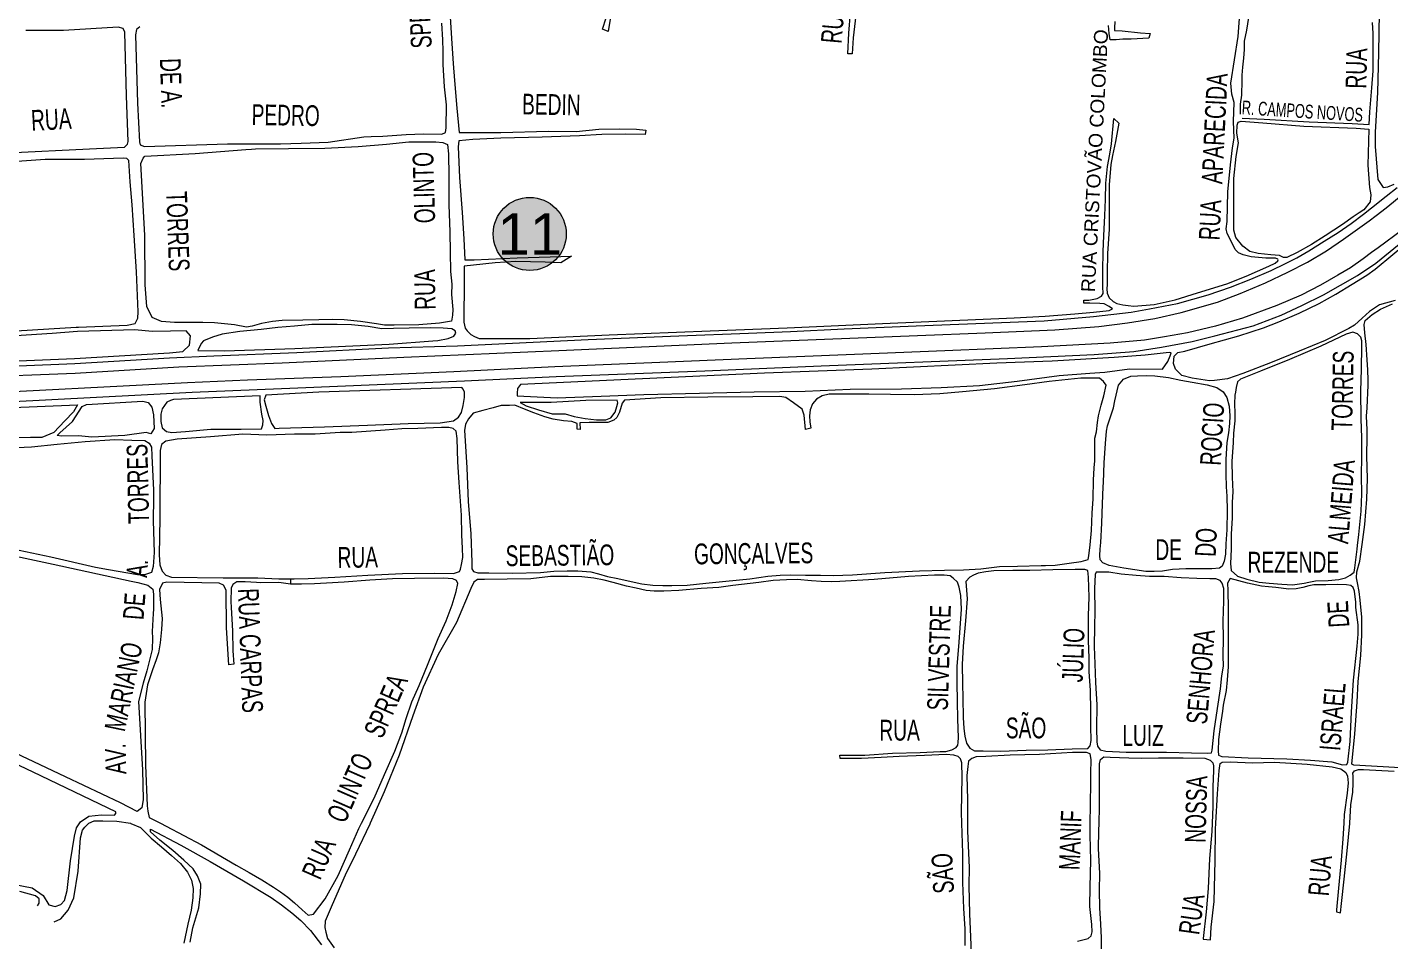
# Model space of a CAD drawing. Header units: millimetres. Extents: x 617885 to 663705, y 7172943 to 7234736.
# Drawn here: x 655086 to 656071, y 7184715 to 7185375 of the extents above; entities that cross this region are included whole.
import ezdxf
from ezdxf.enums import TextEntityAlignment as Align

# ---------------------------------------------------------------- set-up
doc = ezdxf.new("R2010")
doc.units = ezdxf.units.MM
doc.layers.add('Equipamentos Públicos', color=171, linetype='Continuous')
doc.layers.add('TOP_VIAS 10.000', color=7, linetype='Continuous', lineweight=9)
doc.layers.add('VIAS', color=7, linetype='Continuous', lineweight=5)
doc.styles.add('LDUP', font='LDUP.SHX')
doc.styles.get("Standard").update_dxf_attribs({"font": 'arial.ttf'})

msp = doc.modelspace()

# ---------------------------------------------------------------- hatches: boundary and pattern name
at = {"layer": 'Equipamentos Públicos', "true_color": 0xff0040}
h = msp.add_hatch(color=240, dxfattribs=at)
edge = h.paths.add_edge_path()
edge.add_arc((655449.21, 7185225.83), 26.4, 0, 360)

# ---------------------------------------------------------------- linework, layer by layer
at = {"layer": 'Equipamentos Públicos', "color": 7, "lineweight": 5}
msp.add_circle((655449.21, 7185225.83), 26.4, dxfattribs=at)
at = {"layer": 'VIAS', "color": 253, "flags": 128}
for points in [[(655391.27, 7185390.51), (655392.67, 7185367.07), (655393.89, 7185348.99), (655394.71, 7185336.67), (655396.45, 7185316.65), (655398.17, 7185299.21), (655404.57, 7185299.01), (655428.42, 7185299.17), (655462.78, 7185300.18), (655482.67, 7185299.86), (655499.11, 7185301.55), (655513.9, 7185301.79), (655526.45, 7185301.54), (655533.2, 7185300.77), (655532.5, 7185297.65), (655518.46, 7185297.92), (655501.26, 7185297.75), (655485.12, 7185296.6), (655458.3, 7185295.72), (655428.21, 7185295.05), (655408.17, 7185294.12), (655397.97, 7185293.12), (655397.51, 7185288.77), (655398.45, 7185266.65), (655400.29, 7185241.29), (655401.57, 7185222.32), (655402.35, 7185207), (655409.13, 7185207.04), (655440.12, 7185208.68), (655463.91, 7185209.24), (655479.46, 7185209.73), (655471.71, 7185204.88), (655460.46, 7185205.44), (655439.24, 7185205.97), (655424.3, 7185204.83), (655408.58, 7185203.23), (655401.86, 7185202.59), (655401.74, 7185197.79), (655401.86, 7185183.73)], [(655401.86, 7185183.73), (655401.57, 7185171.07), (655401.5, 7185162.02), (655402.61, 7185157.83), (655403.88, 7185155.89), (655406.6, 7185153.2), (655409.28, 7185151.75), (655412.68, 7185150.21), (655449.29, 7185150.38), (655506.65, 7185152.98), (655579.49, 7185155.72), (655635.24, 7185158.04), (655704.09, 7185161.11), (655799.25, 7185165.32), (655821.78, 7185166.48), (655843.02, 7185168), (655856.7, 7185169.25), (655868.03, 7185170.58), (655870.25, 7185171.79), (655867.98, 7185173.32), (655864.43, 7185175.22), (655861.25, 7185175.63), (655854.08, 7185175.77), (655849.66, 7185175.76), (655849.61, 7185177.99), (655853.14, 7185178.07), (655859.19, 7185179.1), (655862.33, 7185180.83), (655863.49, 7185182.73), (655863.43, 7185187.55), (655863.39, 7185199.28), (655863.52, 7185213.07), (655864.06, 7185224.35), (655864.9, 7185239.05), (655865.4, 7185250.6), (655865.63, 7185262.41), (655866.76, 7185274.56), (655868.51, 7185283.39), (655869.57, 7185291.01), (655871.36, 7185309.23), (655874.83, 7185305.8), (655872.53, 7185292.71), (655870.31, 7185282.47), (655869.09, 7185276.02), (655868.01, 7185261.26), (655867.87, 7185244.04), (655867.84, 7185229.23), (655866.83, 7185211.71), (655866.61, 7185197.65), (655866.45, 7185189.37), (655866.35, 7185186.16), (655866.61, 7185183.01), (655868.01, 7185179.69), (655870.94, 7185176.92), (655873.5, 7185175.5), (655877.76, 7185174.69), (655881.73, 7185174.2), (655885.81, 7185173.66), (655900.47, 7185174.95), (655915.57, 7185178.17), (655931.79, 7185183.31), (655952.97, 7185189.88), (655966.86, 7185195.42), (655983.29, 7185202.63), (655987.93, 7185204.82), (655989.72, 7185206.33), (655990.02, 7185207.11), (655989.82, 7185207.51), (655988.03, 7185208.3), (655981.05, 7185208.3), (655970.68, 7185209.3), (655964.7, 7185210.69), (655961.51, 7185212.29), (655958.91, 7185214.48), (655956.32, 7185220.06), (655953.33, 7185226.04), (655952.53, 7185229.62), (655953.13, 7185234.93), (655953.72, 7185256.25), (655955.52, 7185275.78), (655957.11, 7185287.94), (655958.31, 7185295.11), (655957.91, 7185307.18), (655958.31, 7185320.73), (655956.52, 7185326.91), (655955.92, 7185334.68), (655961.1, 7185368.56), (655962.5, 7185388.28)], [(655686.17, 7185394.21), (655683.01, 7185367.46), (655682.27, 7185355.95), (655679.02, 7185355.89), (655679.71, 7185370.77), (655680.97, 7185385.92)], [(656090.97, 7185385.44), (656064.87, 7185388.52), (656063.37, 7185388.16), (656062.97, 7185385.91), (656062.68, 7185356.71), (656061.93, 7185327.95), (656060.18, 7185299.33), (656060.18, 7185288.9), (656062.14, 7185265.19), (656066.04, 7185259.35), (656069.34, 7185259.76), (656073.84, 7185261.78)], [(655386.69, 7185348.17), (655386.65, 7185357.97), (655386.51, 7185366.07), (655385.65, 7185378.17)], [(655507.9, 7185383.8), (655505.78, 7185372.11), (655501.77, 7185373.77), (655504.37, 7185381.93)], [(655871.93, 7185379.4), (655871.72, 7185374.81), (655871.91, 7185372.74), (655877.25, 7185372.5), (655890.53, 7185371.06), (655897.63, 7185370.54), (655896.64, 7185367.35), (655883.86, 7185366.52), (655877.89, 7185366.56), (655872.91, 7185365.96), (655868.77, 7185366.06), (655868.05, 7185370.62), (655867.39, 7185376.37)], [(655968.66, 7185382.28), (655967.25, 7185373.15), (655965.61, 7185365.07), (655965.51, 7185359.17), (655965.11, 7185352.8), (655964.31, 7185346.42), (655963.71, 7185340.64), (655963.71, 7185336.66), (655963.52, 7185326.1), (655962.52, 7185319.52), (655962.72, 7185312.35)], [(655964.11, 7185309.56), (655980.07, 7185308.76), (656012.53, 7185306.86), (656043.57, 7185305.74), (656055.85, 7185304.82), (656056.36, 7185314.15), (656057.76, 7185331.49), (656058.68, 7185343.79), (656058.7, 7185359.54), (656058.76, 7185370.63), (656058.32, 7185378.69)], [(655072.03, 7185284.45), (655131.06, 7185287.26), (655156.23, 7185288.45), (655158.54, 7185290.59), (655158.95, 7185292.58), (655157.7, 7185325.65), (655156.52, 7185371.63), (655155.39, 7185374.18), (655151.8, 7185375.14), (655112.29, 7185372.9), (655085.13, 7185372.91)], [(655167.53, 7185375.52), (655165.12, 7185373.49), (655164.4, 7185369.8), (655165.76, 7185320.33), (655167.09, 7185292.3), (655167.62, 7185290.1), (655170.76, 7185288.89), (655230.89, 7185291), (655269.18, 7185290.84), (655284, 7185291.37), (655303.49, 7185292.08), (655329.41, 7185295.92), (655334.6, 7185296.23), (655343.06, 7185296.38)], [(655343.06, 7185296.38), (655359.8, 7185297.72), (655372.52, 7185298.21), (655385.76, 7185297.94), (655388.26, 7185299.11), (655388.7, 7185302.58), (655389.13, 7185319.06), (655387.61, 7185332.07), (655386.69, 7185348.17)], [(655344.26, 7185159.86), (655338.55, 7185160.97), (655326.99, 7185162.45), (655315.07, 7185163.88), (655306.39, 7185163.89), (655296.76, 7185163.86), (655285.15, 7185163.45), (655270.33, 7185163.33), (655263.28, 7185162.48), (655255.34, 7185161.11), (655248.5, 7185159.21), (655244.44, 7185158.4), (655235.81, 7185160.08), (655221.39, 7185161.48), (655212.9, 7185161.72), (655192.38, 7185161.95), (655183.1, 7185162.49), (655176.23, 7185165.5), (655172.38, 7185173.45), (655171.32, 7185188.96), (655171.04, 7185224.92), (655168.04, 7185276.64), (655169.72, 7185280.67), (655171.12, 7185281.96), (655207.33, 7185283.86), (655243.97, 7185286.89), (655248.03, 7185287.09), (655250.96, 7185287.23), (655274.75, 7185287.44), (655301.1, 7185287.76), (655325.1, 7185289.07), (655345.8, 7185290.61), (655361.93, 7185292.42), (655374.56, 7185292.44), (655381.29, 7185292.42), (655386.36, 7185291.85), (655389.88, 7185290.41), (655390.43, 7185283.72), (655390.65, 7185267.68), (655390.65, 7185246.75)], [(655070.02, 7185155.31), (655121.46, 7185158.39), (655123.06, 7185158.49), (655158.22, 7185159.89), (655164.02, 7185161.07), (655165.99, 7185164.95), (655166.22, 7185169.63), (655164.94, 7185198.41), (655163.22, 7185224.78), (655161.78, 7185246.89), (655160.53, 7185263.45), (655159.37, 7185278.82), (655157.93, 7185280.37), (655155.49, 7185280.68), (655127.37, 7185279.59), (655115.04, 7185279.64), (655098.91, 7185279.71), (655072.04, 7185277.77)], [(655044.69, 7185129.19), (655120.39, 7185132.17), (655188.92, 7185136.2), (655220.87, 7185137.72), (655280.79, 7185140.22), (655347.09, 7185143.42), (655396.92, 7185144.99), (655491.54, 7185149.53), (655556.86, 7185152.25), (655607.26, 7185154.12), (655637.59, 7185155.42), (655676.33, 7185157.16), (655728.41, 7185159.52), (655820.97, 7185162.94), (655856.72, 7185166.13), (655883.86, 7185169.42), (655897.17, 7185171.75), (655917.31, 7185175.47), (655939.48, 7185181.91), (655955.74, 7185187.32), (655970.38, 7185193.04), (655984.9, 7185199.43), (655995.46, 7185204.53), (656003.51, 7185208.54), (656012.12, 7185213.63), (656023.34, 7185220.63), (656033.35, 7185226.78), (656042.92, 7185233.47), (656051.74, 7185240.21), (656057.54, 7185244.59), (656068.19, 7185253.17), (656076.02, 7185259.27)], [(655044.96, 7185122.35), (655120.72, 7185125.34), (655195.53, 7185129.7), (655270.24, 7185132.63), (655358.14, 7185136.71), (655470.2, 7185141.54), (655595.3, 7185147.21), (655680.48, 7185150.58), (655778.43, 7185154.49), (655828.77, 7185156.66), (655860.42, 7185158.99), (655881.17, 7185161.61), (655900.96, 7185164.82), (655920.05, 7185169.13), (655946.29, 7185176.52), (655962.58, 7185182.68), (655980.93, 7185190.44), (655997, 7185198.1), (656011.24, 7185205.44), (656025.06, 7185213.68), (656037.34, 7185221.95), (656055.88, 7185235.3), (656060.8, 7185239.15), (656068.12, 7185244.63), (656080.28, 7185254.45)], [(655390.65, 7185246.75), (655391.52, 7185227.24), (655391.73, 7185212.72), (655391.95, 7185198.62), (655392.82, 7185189.52)], [(656079.94, 7185228.74), (656062.44, 7185215.78), (656057.59, 7185212.36), (656051.59, 7185207.73), (656042.41, 7185201.38), (656033.08, 7185196.04), (656020.58, 7185188.83), (656006.58, 7185181.66), (655989.13, 7185174.15), (655964.25, 7185164.91), (655944.89, 7185159.18), (655924.46, 7185154.29), (655907.85, 7185151.4), (655893.52, 7185149.18), (655868.74, 7185146.89), (655819.04, 7185144.22), (655749.19, 7185141.3), (655683.79, 7185138.67), (655606.08, 7185135.49), (655543.26, 7185132.94), (655467.35, 7185129.74), (655394.36, 7185126.26), (655312.61, 7185122.51), (655245.31, 7185120.27), (655201.87, 7185118.35), (655034.25, 7185109.48)], [(655034.55, 7185102.66), (655205.36, 7185111.41), (655281.66, 7185114.62), (655402.17, 7185119.8), (655468.33, 7185122.79), (655575.76, 7185127), (655659.92, 7185130.43), (655794.48, 7185135.76), (655857.09, 7185138.82), (655885.85, 7185140.97), (655905.82, 7185143.98), (655927.94, 7185148.16), (655944.31, 7185152.19), (655971.96, 7185159.53), (655992.2, 7185167.18), (656007.29, 7185174.08), (656022.9, 7185181.8), (656047.46, 7185195.86), (656060.7, 7185204.67), (656083.98, 7185223.76)], [(655392.82, 7185189.52), (655392.6, 7185182.02), (655393.69, 7185171.18), (655393.47, 7185167.06), (655392.65, 7185162.77)], [(655392.65, 7185162.77), (655384.04, 7185161.43), (655369.02, 7185160.08), (655351.25, 7185159.91), (655344.26, 7185159.86)], [(655044.65, 7185132.81), (655120.31, 7185135.8), (655188.81, 7185139.82), (655198.6, 7185140.98), (655203.27, 7185145.35), (655204.01, 7185152.18), (655200.83, 7185155.73), (655189.5, 7185155.63), (655176.32, 7185155.28), (655163.84, 7185156.53), (655122.34, 7185155.3), (655104.01, 7185153.93), (655070.45, 7185151.82)], [(655960.7, 7184978.46), (655967.55, 7184976.47), (655976.36, 7184974.24), (655983.65, 7184973.48), (655992.81, 7184972.67), (656000.41, 7184972.29), (656008.89, 7184973.61), (656012.28, 7184974.26), (656017.01, 7184975.18), (656026.29, 7184975.33), (656033.99, 7184976.04), (656038.7, 7184977.27), (656042.05, 7184979.21), (656044.89, 7184981.38), (656045.59, 7184984.51), (656047.16, 7184998.07), (656047.47, 7185000.65), (656048.45, 7185008.72), (656049.94, 7185025.56), (656050.49, 7185038.12), (656050.33, 7185050.99), (656050.63, 7185064.9), (656050.58, 7185078.61), (656049.96, 7185092.3), (656049.81, 7185112.24), (656050.38, 7185128.17), (656050.64, 7185144.72), (656050.47, 7185148.59), (656049.7, 7185151.29), (656047.5, 7185153.73), (656043.95, 7185154.85), (656039.22, 7185153.29), (656020.99, 7185144.78), (655998.3, 7185135.04), (655977.26, 7185126.76), (655962.76, 7185120.85), (655960.7, 7185118.88), (655959.83, 7185114.99), (655959.18, 7185111.41), (655958.69, 7185109.45), (655958.55, 7185103.07), (655958.86, 7185096.3), (655958.74, 7185090.84), (655957.84, 7185081.96), (655957.57, 7185075.12), (655956.59, 7185061.44), (655956.92, 7185050.04), (655957.24, 7185039.61), (655956.72, 7185032.14), (655956.79, 7185020.42), (655956.01, 7185009.2), (655956.2, 7184998.07), (655955.6, 7184987.71), (655956.05, 7184982.61), (655960.7, 7184978.46)], [(655344.62, 7185083.94), (655320.62, 7185082.47), (655312.22, 7185082.33), (655294.22, 7185081.23), (655279.19, 7185081.08), (655259.11, 7185080.47), (655241.85, 7185081.08), (655218.61, 7185079.12), (655194.43, 7185077.47), (655186.24, 7185076.21), (655183.18, 7185073.72), (655182.2, 7185069.24), (655181.81, 7185020.57), (655181.46, 7184994.05), (655181.81, 7184986.66), (655183.53, 7184982.17), (655186.21, 7184979.37), (655190.35, 7184977.95), (655227.73, 7184977.36), (655242.5, 7184977.4), (655252.61, 7184977.46), (655267.77, 7184976.65), (655278.96, 7184976.66), (655289.13, 7184976.79)], [(655289.13, 7184976.79), (655308.33, 7184977.86), (655332.18, 7184979.33), (655357.35, 7184980.45), (655380.58, 7184980.8), (655394.14, 7184980.53), (655398.49, 7184981.81), (655399.23, 7184983.56), (655399.9, 7184987.1), (655400.77, 7184992.14), (655400.7, 7184998.89), (655400.1, 7185008.24), (655399.96, 7185022.54), (655398.14, 7185046.22), (655397.18, 7185061.09), (655396.72, 7185078.03), (655396.03, 7185083.24), (655393.83, 7185085.18), (655390.82, 7185086.06), (655385.39, 7185085.99), (655368.29, 7185085.2), (655356.65, 7185084.94), (655344.62, 7185083.94)], [(655073.43, 7185071.37), (655089.04, 7185072.11), (655107.72, 7185073.84), (655128.03, 7185075.82), (655149.34, 7185077.3), (655161.73, 7185076.81), (655171.15, 7185076.56), (655174.12, 7185074.58), (655175.86, 7185071.86), (655176.09, 7185065.48), (655177.29, 7185040.79), (655177.26, 7185035.16), (655177.16, 7185018.45), (655177.82, 7184995.76), (655177.01, 7184985.44), (655175.74, 7184981.1), (655170.69, 7184979.53), (655165.84, 7184979.55), (655144.85, 7184983.17), (655135.37, 7184984.81), (655103.06, 7184992.22), (655057.08, 7185001.87)], [(655056.11, 7184997.54), (655104.68, 7184987.12), (655161.13, 7184975.01), (655166.01, 7184973.96), (655173.14, 7184971.99), (655176.87, 7184969.23), (655177.39, 7184965.44), (655177.33, 7184954.82), (655177.07, 7184951.7), (655176.35, 7184938.54), (655176.51, 7184933.81), (655176.35, 7184925.48), (655174.75, 7184918.76), (655172.51, 7184910.27), (655169.94, 7184901.31), (655166.57, 7184888.11), (655169.26, 7184838.56), (655169.78, 7184817.12), (655168.95, 7184811.09), (655165.57, 7184808.63), (655153.34, 7184814.89), (655113.61, 7184833.6), (655059.09, 7184859.3)], [(655764.25, 7184974.63), (655765.35, 7184962.08), (655764.03, 7184946.33), (655762.55, 7184928), (655761.81, 7184914.8), (655761.83, 7184901.1), (655762.29, 7184890.42), (655762.37, 7184876.39), (655763.02, 7184868.6), (655763.59, 7184862.99), (655764.82, 7184857.78), (655767.33, 7184854.32), (655770.52, 7184852.45), (655776.8, 7184852.37), (655789.4, 7184852.09), (655807.91, 7184852.86), (655823.61, 7184853.17), (655841.16, 7184853.82), (655852.41, 7184854.16), (655854.23, 7184855.94), (655854.84, 7184859.78), (655854.69, 7184869.86), (655854.65, 7184881.16), (655854.44, 7184896.06), (655853.43, 7184909.78), (655853.43, 7184919.66), (655853.12, 7184931.77), (655853.1, 7184950.06), (655853.38, 7184963.28), (655853.06, 7184977.77), (655852.61, 7184982.62), (655850.35, 7184983.48), (655843.45, 7184983.49), (655827.19, 7184983.18), (655810.57, 7184982.72), (655798.41, 7184982.61), (655784.7, 7184982.47), (655778.88, 7184981.74), (655773.34, 7184980.63), (655769.78, 7184979.23), (655767.17, 7184977.85), (655764.25, 7184974.63)], [(655276.34, 7184976.66), (655276.22, 7184972.78)], [(655121.73, 7184796.82), (655124.55, 7184801.05), (655130.62, 7184805.06), (655139.66, 7184806.02), (655149.19, 7184805.98), (655150.15, 7184807.08), (655150.16, 7184808.22), (655090.26, 7184836.94), (655039.53, 7184861.07), (655007.71, 7184875.76), (654989.59, 7184884.01), (654974.2, 7184890.36), (654958.2, 7184895.41), (654942.14, 7184899.21), (654916.01, 7184903.86), (654883.14, 7184910.07), (654844.44, 7184917.46), (654839.55, 7184917.53), (654836.98, 7184917.43), (654833.88, 7184916.75), (654831.55, 7184915.33), (654830.29, 7184913.97)], [(655845.1, 7184714.86), (655852.65, 7184716.76), (655855.04, 7184718.73), (655855.62, 7184721.46), (655855.41, 7184726.98), (655854.08, 7184739.77), (655854.17, 7184754.2), (655854.69, 7184773.24), (655854.13, 7184791.35), (655854.31, 7184800), (655854.57, 7184813.21), (655854.58, 7184829.91), (655854.59, 7184835.97), (655854.92, 7184846.11), (655854.29, 7184850.09), (655851.56, 7184851.1), (655841.41, 7184851.18), (655817.6, 7184849.69), (655796.5, 7184849.16), (655778.89, 7184848.28), (655771.75, 7184848.08), (655768.79, 7184846.8), (655766.25, 7184844.84), (655765.82, 7184841.15), (655765.17, 7184834.49), (655765.48, 7184817.07), (655765.68, 7184794.31)], [(655765.48, 7184817.07), (655765.68, 7184794.31), (655766.7, 7184767.99), (655766.42, 7184754.94), (655767.05, 7184734.49)], [(655077.05, 7184755.76), (655089.67, 7184753.26), (655097.68, 7184747.95), (655101.68, 7184741.1), (655106.17, 7184739.93), (655110.37, 7184741.41), (655113.08, 7184744.19), (655114.97, 7184751.37), (655117.44, 7184772.8), (655120.25, 7184790.79), (655121.73, 7184796.82), (655124.55, 7184801.05)], [(655105.6, 7184728.92), (655110.41, 7184731.04), (655115.59, 7184737.15), (655119.83, 7184746.21), (655122.79, 7184765.35), (655124.58, 7184789.53), (655126.11, 7184794.96), (655127.57, 7184797.14), (655130.39, 7184799.87), (655130.65, 7184800), (655134.39, 7184801.85), (655140.68, 7184801.78), (655150.82, 7184801.54), (655160.57, 7184800), (655160.89, 7184799.95), (655167.86, 7184796.88), (655175.71, 7184789.27), (655183.01, 7184783.06), (655190.31, 7184776.8), (655196.87, 7184770.89), (655201.97, 7184764.63), (655204.69, 7184758.89), (655205.85, 7184752.9), (655205.81, 7184746.12), (655204.51, 7184737.35), (655202, 7184727.03), (655199.33, 7184713.38)], [(655203.82, 7184714.06), (655205.73, 7184724.43), (655210.01, 7184738.92), (655211.37, 7184749.14), (655211.41, 7184755.97), (655209, 7184762.11), (655205.93, 7184767.06), (655199.28, 7184773.42), (655191.33, 7184780.43), (655181.84, 7184787.7), (655175.18, 7184793.76), (655175.2, 7184795.86), (655197.05, 7184784.2), (655218.15, 7184772.4), (655242.33, 7184758.34), (655262.26, 7184746.39), (655269.76, 7184741.13), (655277.18, 7184735.38), (655283.75, 7184729.88), (655290.88, 7184722.63), (655298.77, 7184712.22)], [(655093.59, 7184740.48), (655094.65, 7184742.37), (655094.67, 7184745.51), (655091.98, 7184747.47), (655080.72, 7184750.81)], [(655767.05, 7184734.49), (655767.63, 7184717.92), (655768.12, 7184706.28)]]:
    msp.add_lwpolyline(points, dxfattribs=at)
for points in [[(655996.25, 7185208.77), (655993.81, 7185208.7), (655991.02, 7185210.29), (655984.84, 7185210.69), (655975.66, 7185211.69), (655969.68, 7185213.08), (655964.5, 7185217.07), (655959.51, 7185223.25), (655958.12, 7185228.63), (655958.12, 7185246.56), (655957.92, 7185266), (655959.71, 7185281.75), (655961.31, 7185291.71), (655960.31, 7185298.68), (655960.51, 7185304.46), (655961.11, 7185306.65), (655963.3, 7185307.25), (655979.05, 7185306.06), (656008.56, 7185303.66), (656046.45, 7185302.27), (656055.69, 7185301.45), (656054.9, 7185275.55), (656056.09, 7185259.41), (656057.09, 7185254.03), (656056.49, 7185249.05), (656052.1, 7185243.27), (656048.57, 7185240.97), (656044.27, 7185238.18), (656036.65, 7185232.53), (656023.94, 7185224.5), (656014.14, 7185218.14), (656003.91, 7185212.41)], [(655382.86, 7185148.95), (655390.29, 7185150.19), (655394.36, 7185152.05), (655395.76, 7185154.25), (655395.3, 7185155.74), (655392.89, 7185157.26), (655386.73, 7185157.85), (655377.82, 7185157.88), (655362.16, 7185157.82), (655350.82, 7185157.42), (655342.23, 7185157.33), (655332.38, 7185158.83), (655320.34, 7185160.25), (655309.93, 7185160.34), (655300.77, 7185160.46), (655291.65, 7185160.41), (655279.26, 7185159.1), (655267.24, 7185158.13), (655255.09, 7185156.82), (655239.61, 7185155.29), (655226.9, 7185153.41), (655219.95, 7185151.27), (655213.34, 7185148.5), (655211.82, 7185146.66), (655209.33, 7185141.69), (655228.65, 7185141.33), (655279.36, 7185143.06), (655347.61, 7185146.12), (655379.23, 7185148.54)], [(655442.61, 7185117.11), (655440.35, 7185114.04), (655440.01, 7185110.68), (655440.14, 7185108.85), (655444.91, 7185108.52), (655468.99, 7185107.41), (655500.85, 7185108.63), (655531.69, 7185109.9), (655571.84, 7185110.87), (655611.32, 7185111.8), (655648.29, 7185112.33), (655680.69, 7185113.79), (655717.9, 7185113.93), (655746.59, 7185114.77), (655774.34, 7185116.2), (655801.39, 7185119.37), (655831.88, 7185123.58), (655854.02, 7185125.3), (655864.91, 7185126.03), (655882.7, 7185128.35), (655906.5, 7185128.19), (655910.25, 7185133.73), (655912.04, 7185137.8), (655912.85, 7185139.92), (655911.22, 7185140.08), (655893.94, 7185138.13), (655871.54, 7185136.66), (655826.78, 7185134.01), (655786.79, 7185132.41), (655696.36, 7185128.16), (655618.9, 7185125.16)], [(655652.32, 7185085.61), (655648.58, 7185084.51), (655647.52, 7185094.97), (655646.03, 7185099.21), (655639.88, 7185103.76), (655634.19, 7185107.66), (655629.92, 7185108.41), (655610.42, 7185108.11), (655578.01, 7185107.91), (655543.83, 7185107.31), (655517.76, 7185105.83), (655516, 7185103.51), (655514, 7185096.99), (655512.07, 7185093.2), (655510.08, 7185091.23), (655505.61, 7185089.59), (655492.05, 7185089.47), (655485.39, 7185089.4), (655485.75, 7185084.58), (655483.55, 7185084.86), (655483.53, 7185088.91), (655479.71, 7185090.42), (655473.53, 7185090.8), (655466.08, 7185091.95), (655460.19, 7185093.71), (655452.07, 7185096.54), (655445.45, 7185099.29), (655438.32, 7185102.21), (655434.56, 7185101.91), (655428.53, 7185101.75), (655422.66, 7185100.28), (655415.32, 7185098.33), (655408.31, 7185096.36), (655404.86, 7185092.32), (655402.81, 7185088.35), (655402.15, 7185083.82), (655402.46, 7185076.44), (655403.84, 7185056.93), (655404.73, 7185032.47), (655406.67, 7185009.03), (655407.33, 7184988.55), (655407.39, 7184983.97), (655408.63, 7184981.82), (655411.76, 7184981.06), (655419.68, 7184980.89), (655436.43, 7184980.79), (655456.86, 7184981.22), (655466.58, 7184982.23), (655476.21, 7184982.35), (655484.04, 7184982.31), (655493.32, 7184981.74), (655498.97, 7184980.19), (655505.37, 7184978.43), (655512.79, 7184976.91), (655520.3, 7184975.07), (655530.28, 7184973.06), (655538.15, 7184972.09), (655545.5, 7184971.75), (655551.8, 7184971.79), (655563, 7184971.98), (655576.43, 7184973.56), (655590.86, 7184974.88), (655608.25, 7184976.55), (655621.23, 7184978.64), (655630.17, 7184979.35), (655637.55, 7184979.61), (655648.51, 7184979.35), (655659.43, 7184979.2), (655668.41, 7184978.93), (655682.48, 7184979.56), (655705.93, 7184981.17), (655730.84, 7184982.35), (655749.02, 7184983), (655762.67, 7184983.05), (655775.12, 7184983.88), (655788.64, 7184985.46), (655801.79, 7184985.87), (655818.89, 7184986.19), (655821.84, 7184986.31), (655828.82, 7184986.58), (655838.93, 7184987.84), (655847.59, 7184989.1), (655852.68, 7184990.63), (655853.28, 7184993.32), (655854.26, 7185001.14), (655855.2, 7185011.66), (655855.64, 7185024.02), (655856.39, 7185034.37), (655856.53, 7185047.8), (655857.02, 7185056.76), (655857.51, 7185061.97), (655857.68, 7185072.4), (655857.68, 7185078.26), (655858.82, 7185082.91), (655859.63, 7185089.66), (655860.28, 7185094.32), (655862.24, 7185102.14), (655864.03, 7185108.82), (655865.66, 7185116.47), (655863.9, 7185119.1), (655860.97, 7185121.54), (655853.6, 7185121.68), (655847.41, 7185121.68), (655838.35, 7185120.62), (655824.49, 7185119.18), (655807.04, 7185116.74), (655785.06, 7185113.84), (655761.94, 7185111.66), (655745.62, 7185110.27), (655727.11, 7185109.67), (655709.8, 7185109.9), (655694.22, 7185110.13), (655671.86, 7185110.11), (655665.56, 7185109.98), (655660.53, 7185108.81), (655656.34, 7185106.54), (655653.63, 7185103.19), (655651.94, 7185098.68), (655651.43, 7185094.45), (655651.51, 7185090.04)], [(655952.28, 7185056.18), (655952.25, 7185052.33), (655952.51, 7185043.03), (655952.91, 7185036.35), (655953.15, 7185025.97), (655953.06, 7185012.15), (655952.34, 7185001.95), (655952.05, 7184994.57), (655951.06, 7184989.44), (655949.58, 7184985.77), (655947.58, 7184984.23), (655942.18, 7184983.96), (655931.89, 7184983.92), (655923.39, 7184983.84), (655913.64, 7184983.42), (655906.42, 7184982.15), (655900.42, 7184981.9), (655894.51, 7184982.04), (655878.56, 7184984.43), (655867.89, 7184986.37), (655863.29, 7184988.29), (655861.42, 7184990.44), (655861.1, 7184993.49), (655861.43, 7184998.05), (655861.92, 7185002.93), (655862.57, 7185016.94), (655863.22, 7185030.87), (655863.65, 7185043.03), (655863.76, 7185046.14), (655864.21, 7185060.36), (655865.27, 7185074.31), (655865.97, 7185083.28), (655866.64, 7185087.18), (655868.92, 7185093.57), (655871.04, 7185100.25), (655872.08, 7185105.14), (655874.63, 7185116.63), (655878.22, 7185120.87), (655883.6, 7185123.15), (655888.42, 7185123.33), (655894.96, 7185123.43), (655901.05, 7185123.38), (655910.9, 7185122.18), (655919.83, 7185120.07), (655927.94, 7185118.72), (655938.78, 7185116.83), (655945.82, 7185114.87), (655950.34, 7185111.69), (655952.97, 7185107.63), (655954.72, 7185101.37), (655955.15, 7185094.42), (655954.79, 7185088.87), (655954.08, 7185082.23), (655952.86, 7185075.06), (655952.34, 7185062.94)], [(655400.04, 7185114.9), (655296.86, 7185111.62), (655258.38, 7185109.23), (655257.36, 7185106.04), (655258.38, 7185101.5), (655260.39, 7185094.71), (655262.65, 7185088.91), (655264.89, 7185085.36), (655268.21, 7185085.45), (655300.76, 7185086.55), (655332.05, 7185087.73), (655361.33, 7185088.81), (655384.59, 7185089.41), (655394, 7185090.81), (655397.83, 7185093.36), (655399.79, 7185096.79), (655401.08, 7185101.98), (655402.13, 7185107.72), (655401.95, 7185111.61), (655401.1, 7185113.74)], [(655122.38, 7185102.44), (655119.51, 7185097.27), (655113.28, 7185090.91), (655105.39, 7185082.27), (655096.72, 7185078.8), (655088.3, 7185078.8), (655079.38, 7185078.55), (655072.93, 7185077.31), (655066.24, 7185077.07), (655057.82, 7185076.08), (655051.62, 7185076.08), (655041.71, 7185075.33), (655031.55, 7185075.33), (655017.68, 7185075.08), (655008.51, 7185074.09), (654999.99, 7185073.81), (654990.16, 7185074.85), (654978.5, 7185077.93), (654964.8, 7185083.92), (654955.94, 7185088.95), (654946.94, 7185095.17)], [(655128.77, 7185102.66), (655169.53, 7185105.09), (655173.47, 7185104.08), (655175.99, 7185100.68), (655177.31, 7185095.09), (655177.84, 7185085.23), (655175.36, 7185081.51), (655171.89, 7185082.26), (655156.53, 7185080.28), (655132.74, 7185079.04), (655122.99, 7185080.04), (655110.84, 7185079.79), (655107.67, 7185080.26), (655109.61, 7185082.04), (655118.82, 7185090.34), (655125.67, 7185101.08)], [(655254.5, 7185108.87), (655191.8, 7185106.15), (655189.5, 7185105.41), (655186.95, 7185104.18), (655183.53, 7185099.55), (655182.56, 7185095.72), (655182.52, 7185090.28), (655183.6, 7185085.64), (655186.67, 7185082.99), (655190.57, 7185082.37), (655200.31, 7185083.13), (655218.69, 7185084.65), (655240.69, 7185084.74), (655255.25, 7185085.12), (655256.4, 7185087.89), (655256.47, 7185091.13), (655255.7, 7185095.72), (655254.5, 7185104.18)], [(655512.48, 7185105.61), (655489.65, 7185105.41), (655464.78, 7185104.09), (655442.21, 7185103.92), (655446.54, 7185101.7), (655455.56, 7185098.63), (655465.3, 7185095.93), (655474.82, 7185095.9), (655481.37, 7185093.99), (655489.27, 7185092.39), (655497.44, 7185091.52), (655504.22, 7185091.56), (655507.87, 7185092.84), (655510.82, 7185097), (655512.03, 7185101.17), (655512.79, 7185103.73)], [(655235.3, 7184914.98), (655231.82, 7184914.51), (655230.13, 7184941.19), (655229.89, 7184968.52), (655227.91, 7184972.02), (655224.87, 7184973.38), (655186.98, 7184974.18), (655183.88, 7184973.39), (655181.71, 7184968.81), (655182.11, 7184961.65), (655183.55, 7184948.04), (655183.07, 7184940.04), (655182.11, 7184930.27), (655180.83, 7184923.07), (655179.22, 7184918.21), (655176.66, 7184910.9), (655172.98, 7184900.01), (655171.05, 7184887.47), (655171.48, 7184842.1), (655172.75, 7184812.62), (655173.23, 7184808.68), (655174.05, 7184804.3), (655182.45, 7184800), (655186.34, 7184798.01), (655211.98, 7184784.39), (655237, 7184769.83), (655246.46, 7184764.49), (655255.7, 7184759.12), (655263.99, 7184753.8), (655269.2, 7184750.39), (655274.44, 7184746.58), (655279.27, 7184742.44), (655284.7, 7184737.44), (655289.19, 7184733.6), (655292.85, 7184734.25), (655301.28, 7184745.43), (655310.72, 7184762.25), (655318.92, 7184780.77), (655325.79, 7184796.17), (655327.71, 7184800), (655336.86, 7184818.25), (655344.32, 7184835.35), (655351.72, 7184852.16), (655356.74, 7184865.45), (655359.95, 7184875.78), (655364.08, 7184887.86), (655369.21, 7184899.53), (655375.39, 7184914.35), (655382.93, 7184933.62), (655388.7, 7184946.4), (655393.17, 7184957.94), (655395.93, 7184967.52), (655397.16, 7184973.26), (655396.22, 7184975.32), (655393.72, 7184976.72), (655386.87, 7184977), (655365.81, 7184976.81), (655349.99, 7184976.56), (655333.64, 7184975.68), (655315.05, 7184974.13), (655302.36, 7184973.51), (655293.66, 7184972.92), (655284.27, 7184972.71), (655276.22, 7184972.78), (655267.79, 7184973.89), (655254.67, 7184973.75), (655251.62, 7184973.97), (655243.44, 7184974.55), (655237.56, 7184974.4), (655234.69, 7184972.64), (655233.39, 7184969.78), (655233.21, 7184960.25), (655233.47, 7184955.85), (655234.47, 7184939.08), (655234.56, 7184924.57)], [(655857.88, 7184979.74), (655857.34, 7184969.64), (655857.56, 7184953.12), (655857.23, 7184942.5), (655857.11, 7184927.8), (655857.51, 7184915.32), (655858.16, 7184901.69), (655858.92, 7184885.6), (655858.84, 7184868.68), (655858.95, 7184858.88), (655859.51, 7184855.73), (655861.48, 7184853.08), (655865.65, 7184852.23), (655880.15, 7184851.33), (655895.19, 7184851.31), (655909.41, 7184851.51), (655927.33, 7184850.97), (655939.28, 7184850.68), (655941.89, 7184850.97), (655942.47, 7184852.8), (655943.8, 7184866.81), (655946.32, 7184882.99), (655948.45, 7184897.1), (655949.33, 7184906.46), (655950.61, 7184913.48), (655950.44, 7184921.07), (655950.67, 7184933.69), (655950.39, 7184945.98), (655950.69, 7184960.44), (655950.73, 7184969.53), (655949.68, 7184973.48), (655948.23, 7184975.42), (655945.1, 7184976.6), (655940.75, 7184976.57), (655931.39, 7184976.84), (655920.07, 7184977.28), (655907.73, 7184978.29), (655897.17, 7184978.22), (655887.38, 7184979.03), (655876.72, 7184980.04), (655867.62, 7184981.45), (655858.65, 7184981.55)]]:
    msp.add_lwpolyline(points, close=True, dxfattribs=at)
at = {"layer": 'VIAS', "color": 253}
for points in [[(656074.53, 7185177.71), (656063.3, 7185174.67), (656056.08, 7185169.68), (656050.79, 7185164.94), (656045.21, 7185159.89), (656041.05, 7185157.44), (656023.97, 7185148.91), (656005.17, 7185141.02), (655984.42, 7185132.71), (655964.66, 7185124.91), (655953.49, 7185121.21), (655944.14, 7185119.87), (655940.54, 7185119.78), (655928.01, 7185121.5), (655920.52, 7185123.63), (655915.79, 7185128.03), (655914.48, 7185132.1), (655914.97, 7185137.47), (655917.58, 7185140.08), (655922.73, 7185141.14), (655940.86, 7185146.35), (655961.74, 7185152.18), (655979.56, 7185157.87), (655990.49, 7185162.22), (656005.22, 7185168.64), (656019.7, 7185175.66), (656031.66, 7185182.3), (656043.54, 7185189.45), (656054.18, 7185196.02), (656060.13, 7185200.29), (656085.82, 7185221.61)], [(656090.2, 7184839.47), (656066.06, 7184840.85), (656044.66, 7184842.01), (656043.42, 7184842.75), (656045.4, 7184864.74), (656047.15, 7184887.54), (656047.81, 7184902.45), (656049.83, 7184921.17), (656050.46, 7184936.23), (656050.56, 7184949), (656049.44, 7184961.19), (656048.53, 7184967.59), (656047.51, 7184973.78), (656046.6, 7184977.44), (656047.01, 7184981.73), (656049.07, 7184989.36), (656050.86, 7185001.54), (656052.69, 7185015.8), (656054.21, 7185034.13), (656054.66, 7185049.24), (656054.26, 7185065.37), (656054.45, 7185079.39), (656054.51, 7185084.21), (656053.95, 7185094.09), (656054.5, 7185100.18), (656055.11, 7185116.62), (656055.2, 7185122.48), (656054.85, 7185125.19), (656054.85, 7185127.58), (656054.32, 7185134.84), (656053.71, 7185145.95), (656052.66, 7185154.43), (656052.31, 7185160.47), (656052.87, 7185163.24), (656057.92, 7185167.53), (656064.1, 7185171.38), (656072.74, 7185175.29)], [(655763.88, 7184711.75), (655763.81, 7184723.77), (655762.98, 7184738.37), (655762.3, 7184757.22), (655762.11, 7184778.39), (655761.52, 7184800), (655761.31, 7184807.75), (655761.66, 7184833.39), (655761.57, 7184843.58), (655760.48, 7184846.62), (655758.81, 7184848.18), (655755.58, 7184849.29), (655750.22, 7184849.76), (655734.38, 7184849.05), (655716.14, 7184848.28), (655703.09, 7184847.57), (655689.02, 7184846.82), (655673.48, 7184846.81), (655673.26, 7184849.29), (655677.76, 7184849.18), (655691.26, 7184849.2), (655711.3, 7184850.59), (655731.31, 7184851.16), (655745.83, 7184851.85), (655750, 7184851.88), (655754.35, 7184852.97), (655757.47, 7184854.65), (655758.48, 7184856.54), (655758.7, 7184858.33), (655758.97, 7184862.07), (655758.48, 7184875.26), (655758.37, 7184888.36), (655758.08, 7184901.55), (655758.1, 7184913.43), (655759.25, 7184927.74), (655760.22, 7184940.94), (655761.25, 7184954.71), (655760.78, 7184964.54), (655759.62, 7184970.55), (655758.29, 7184974.2), (655755.24, 7184977.12), (655753.03, 7184978.73), (655748.71, 7184979.37), (655741.75, 7184979.38), (655722.85, 7184978.25), (655698.13, 7184976.21), (655673.35, 7184974.61), (655666.96, 7184974.54), (655659.76, 7184974.74), (655652.88, 7184975.23), (655642.35, 7184976.1), (655634.72, 7184975.93), (655625.15, 7184975.51), (655614.87, 7184974.01), (655595.89, 7184971.76), (655585.93, 7184970.41), (655573.06, 7184969.64), (655556.93, 7184968.19), (655546.07, 7184967.8), (655539.22, 7184967.72), (655533.28, 7184968.26), (655526.22, 7184969.92), (655519.01, 7184971.44), (655509.45, 7184974.01), (655502.96, 7184975.62), (655495.63, 7184977.02), (655486.74, 7184978.16), (655477.07, 7184978.34), (655464.23, 7184978.38), (655449.98, 7184976.64), (655432.82, 7184976.45), (655416.53, 7184976.11), (655411.55, 7184976.05), (655408.83, 7184974.14), (655406.75, 7184969.66), (655396.24, 7184945.16), (655382.97, 7184922.04), (655372.12, 7184898.29), (655364.74, 7184877.76), (655354.86, 7184849.12), (655344.03, 7184822.76), (655333.95, 7184800), (655333.67, 7184799.36), (655323.32, 7184777.65), (655315.88, 7184762.46), (655306.43, 7184741.08), (655301.28, 7184729.39), (655301.13, 7184724.74), (655301.78, 7184721.41), (655303.16, 7184716.78), (655307.82, 7184710.06)], [(655862.41, 7184708.73), (655862.33, 7184717.21), (655861.9, 7184727.08), (655861.15, 7184738.98), (655860.94, 7184751.68), (655861.26, 7184763.7), (655860.21, 7184781.87), (655860.58, 7184794.44), (655860.76, 7184800), (655860.92, 7184811.69), (655860.92, 7184842.97), (655861.73, 7184846.07), (655864.18, 7184848.02), (655868.58, 7184847.7), (655882.27, 7184847.21), (655891.57, 7184847.04), (655903.63, 7184847.37), (655921.41, 7184847.39), (655936.96, 7184847.16), (655940.87, 7184845.71), (655942.8, 7184843.78), (655943.32, 7184841.44), (655943.37, 7184838.23), (655942.9, 7184826.32), (655942.78, 7184812.02), (655942.34, 7184800), (655942.13, 7184794.08), (655940.51, 7184774.64), (655939.5, 7184752.78), (655938.12, 7184736.01), (655935.87, 7184716.77), (655935.83, 7184716.38), (655941.12, 7184715.84), (655941.67, 7184725.02), (655943.87, 7184743.54), (655944.63, 7184773.23), (655944.88, 7184795.72), (655945.11, 7184800), (655946.23, 7184821.28), (655947.33, 7184838.23), (655948.08, 7184843.15), (655949.49, 7184844.18), (655955.46, 7184844.3), (655971.64, 7184843.8), (655987.36, 7184844.08), (656010.99, 7184842.64), (656029.18, 7184840.89), (656035.46, 7184839.28), (656039.08, 7184836.64), (656040.26, 7184834.12), (656040.62, 7184829.33), (656039.98, 7184821.83), (656037.88, 7184806.43), (656037.48, 7184800), (656036.78, 7184788.85), (656035.61, 7184773.4), (656033.75, 7184753.24), (656032.34, 7184737.58), (656032.14, 7184736.05), (656035.1, 7184735.28), (656035.83, 7184742.07), (656037.88, 7184759.71), (656040.04, 7184780.09), (656041.82, 7184799.77), (656041.83, 7184800), (656042.64, 7184813.39), (656044.11, 7184822.48), (656044.29, 7184829.05), (656044.2, 7184834), (656044.15, 7184836.16), (656045.19, 7184837.99), (656048.01, 7184838.82), (656051.64, 7184838.87), (656073.79, 7184837.6)]]:
    msp.add_lwpolyline(points, dxfattribs=at)
msp.add_lwpolyline([(656033.3, 7184972.44), (656024.62, 7184972.38), (656015.83, 7184972.33), (656012.2, 7184971.65), (656008.01, 7184970.33), (656003.03, 7184969.31), (655997.78, 7184969.19), (655988.35, 7184970.27), (655983.16, 7184970.79), (655978, 7184971.31), (655968.02, 7184973.41), (655955.45, 7184976.76), (655953.35, 7184973.61), (655953.65, 7184968.22), (655954.05, 7184955.48), (655954.01, 7184941.63), (655953.98, 7184927.24), (655953.88, 7184912.93), (655953.22, 7184903.72), (655952.54, 7184896.01), (655950.24, 7184885.29), (655949.93, 7184881.06), (655948.34, 7184871.52), (655947.02, 7184860.47), (655946.65, 7184852.35), (655946.97, 7184849.23), (655949.25, 7184848.22), (655968.5, 7184847.2), (655996.26, 7184846.69), (656013.49, 7184845.68), (656028.83, 7184844.31), (656036.55, 7184842.35), (656039.62, 7184842.4), (656040.48, 7184844.2), (656042.04, 7184859.02), (656042.96, 7184880.65), (656044.45, 7184903.36), (656047.18, 7184927.9), (656047.82, 7184936.54), (656047.82, 7184943.51), (656046.29, 7184955.8), (656046.19, 7184959.87), (656045.28, 7184967.69), (656044.36, 7184970.33), (656042.53, 7184971.85), (656039.38, 7184972.36)], close=True, dxfattribs=at)

# ---------------------------------------------------------------- texts
at = {"layer": 'Equipamentos Públicos', "color": 7}
msp.add_text('11', height=30, dxfattribs=at).set_placement((655449.21, 7185225.83), align=Align.MIDDLE_CENTER)
at = {"layer": 'TOP_VIAS 10.000', "color": 251, "style": 'LDUP'}
for s, height, rotation, width, p in [('SPRÉA', 15, 93, 0.69, (655378.51, 7185360.34)), ('RUA', 15, 85, 0.69, (655674.48, 7185363)), ('RUA CRISTOVÃO COLOMBO', 10, 87.09443, 1.04, (655857.6, 7185183.57)), ('RUA', 15, 88.59546, 0.69, (656053.71, 7185330.68)), ('DE A.', 15, 272, 0.69, (655181.88, 7185352.55)), ('RUA   APARECIDA', 15, 87.17414, 0.69, (655947.66, 7185220.98)), ('PEDRO', 15, 359, 0.69, (655248.11, 7185304.56)), ('BEDIN', 15, 359, 0.69, (655443.57, 7185312.21)), ('R. CAMPOS NOVOS', 10, 356.4092, 0.69, (655963.54, 7185312.3)), ('RUA', 15, 3, 0.69, (655089.22, 7185300.29)), ('OLINTO', 15, 91.58254, 0.69, (655380.88, 7185233.75)), ('TORRES', 15, 272, 0.69, (655186.49, 7185256.32)), ('RUA', 15, 91, 0.69, (655381.14, 7185171.14)), ('TORRES', 15, 88.87661, 0.69, (656043.55, 7185083.67)), ('ROCIO', 15, 86.696, 0.69, (655948.54, 7185058.2)), ('TORRES', 15, 91.30858, 0.69, (655174.19, 7185016.57)), ('ALMEIDA', 15, 85.32999, 0.69, (656040.62, 7185001.56)), ('DO', 15, 87.4115, 0.69, (655944.91, 7184992.34)), ('RUA                        SEBASTIÃO               GONÇALVES', 15, 0.56414, 0.69, (655310.38, 7184984.55)), ('DE   A.', 15, 85.39917, 0.69, (655170.04, 7184946.59)), ('RUA CARPAS', 15, 272.05079, 0.69, (655238.3, 7184969.51)), ('SILVESTRE', 15, 88.32858, 0.69, (655751.36, 7184881.38)), ('DE', 15, 93.2251, 0.69, (656041.57, 7184941.94)), ('JÚLIO', 15, 88, 0.69, (655848.78, 7184901.69)), ('SENHORA', 15, 85.10621, 0.69, (655938.58, 7184871.15)), ('MARIANO', 15, 78.29519, 0.69, (655156.47, 7184865.57)), ('RUA    OLINTO    SPREA', 15, 66.2586, 0.69, (655297.73, 7184758.34)), ('ISRAEL', 15, 85.32999, 0.69, (656034.91, 7184851.96)), ('AV.', 15, 91.30858, 0.69, (655157.72, 7184835.61)), ('NOSSA', 15, 88.40265, 0.69, (655937.58, 7184785.76)), ('MANIF', 15, 88, 0.69, (655846.65, 7184765.98)), ('SÃO', 15, 93, 0.69, (655755.92, 7184749.66)), ('RUA', 15, 85.32999, 0.69, (656026.62, 7184747.03)), ('RUA', 15, 82, 0.69, (655932.95, 7184718.88))]:
    msp.add_text(s, height=height, rotation=rotation, dxfattribs=dict(at, width=width)).set_placement(p)
at = {"layer": 'TOP_VIAS 10.000', "color": 251, "style": 'LDUP', "width": 0.69}
for s, p in [('DE', (655901.33, 7184990.25)), ('REZENDE', (655967.95, 7184981.15)), ('RUA', (655701.89, 7184859.76)), ('SÃO', (655793.29, 7184861.39)), ('LUIZ', (655877.42, 7184855.96))]:
    msp.add_text(s, height=15, dxfattribs=at).set_placement(p)

doc.saveas('drawing.dxf')
